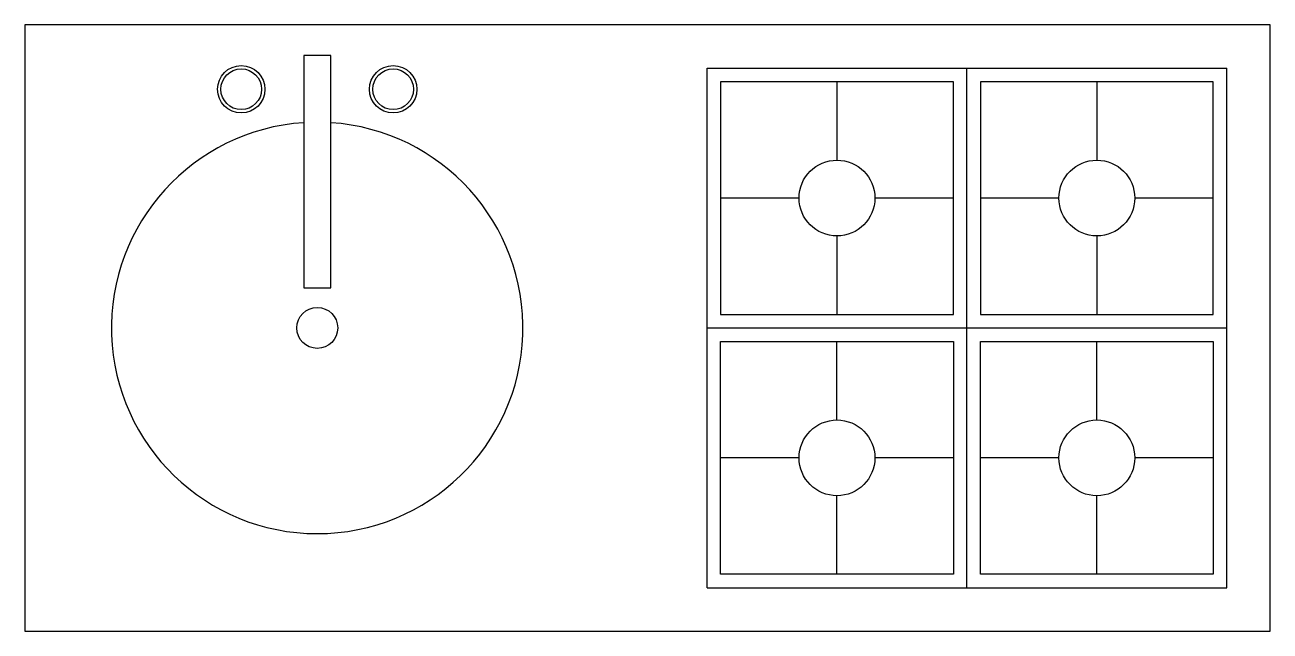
# Model space of a CAD drawing. Extents: x 8.71 to 9.86, y 27.34 to 27.9.
import ezdxf

# ---------------------------------------------------------------- set-up
doc = ezdxf.new("R2010")
doc.units = 0
doc.header["$MEASUREMENT"] = 0
doc.layers.add('A-PEÇAS', color=2, linetype='CONTINUOUS')
doc.layers.add('ESC50', color=1, linetype='CONTINUOUS')

msp = doc.modelspace()

# ---------------------------------------------------------------- linework, layer by layer
at = {"layer": 'A-PEÇAS'}
for p, q in [((8.7079, 27.8999), (8.7079, 27.3399)), ((9.8579, 27.8999), (8.7079, 27.8999)), ((9.8579, 27.3399), (9.8579, 27.8999)), ((8.9654, 27.8715), (8.9654, 27.6571)), ((8.9904, 27.8715), (8.9654, 27.8715)), ((8.9904, 27.6571), (8.9904, 27.8715)), ((9.3379, 27.3799), (9.3379, 27.8599)), ((9.3379, 27.8599), (9.8179, 27.8599)), ((9.5779, 27.3799), (9.5779, 27.8599)), ((9.8179, 27.3799), (9.8179, 27.8599)), ((9.3504, 27.8473), (9.3504, 27.6324)), ((9.5654, 27.8473), (9.3504, 27.8473)), ((9.5654, 27.6324), (9.5654, 27.8473)), ((9.5904, 27.8473), (9.5904, 27.6324)), ((9.8054, 27.8473), (9.5904, 27.8473)), ((9.8054, 27.6324), (9.8054, 27.8473)), ((8.9654, 27.6571), (8.9904, 27.6571)), ((9.3504, 27.6324), (9.5654, 27.6324)), ((9.5904, 27.6324), (9.8054, 27.6324)), ((9.3379, 27.6199), (9.8179, 27.6199)), ((9.3504, 27.3924), (9.3504, 27.6073)), ((9.3504, 27.6073), (9.5654, 27.6073)), ((9.5654, 27.6073), (9.5654, 27.3924)), ((9.5904, 27.6073), (9.8054, 27.6073)), ((9.5904, 27.3924), (9.5904, 27.6073)), ((9.8054, 27.6073), (9.8054, 27.3924)), ((9.5654, 27.3924), (9.3504, 27.3924)), ((9.8054, 27.3924), (9.5904, 27.3924)), ((9.3379, 27.3799), (9.8179, 27.3799)), ((9.3379, 27.3799), (9.8179, 27.3799)), ((8.7079, 27.3399), (9.8579, 27.3399))]:
    msp.add_line(p, q, dxfattribs=at)
for centre, radius in [((8.9077, 27.8404), 0.0219), ((8.9077, 27.8404), 0.0188), ((9.048, 27.8404), 0.0219), ((9.048, 27.8404), 0.0188), ((8.9779, 27.6199), 0.0189)]:
    msp.add_circle(centre, radius, dxfattribs=at)
msp.add_arc((8.9779, 27.6199), 0.19, 93.7722, 86.2278, dxfattribs=at)
at = {"layer": 'ESC50'}
for p, q in [((9.4579, 27.8473), (9.4579, 27.7749)), ((9.6979, 27.8473), (9.6979, 27.7749)), ((9.4229, 27.7399), (9.3504, 27.7399)), ((9.5654, 27.7399), (9.4929, 27.7399)), ((9.6629, 27.7399), (9.5904, 27.7399)), ((9.8054, 27.7399), (9.7329, 27.7399)), ((9.4579, 27.7049), (9.4579, 27.6324)), ((9.6979, 27.7049), (9.6979, 27.6324)), ((9.4579, 27.5349), (9.4579, 27.6073)), ((9.6979, 27.5349), (9.6979, 27.6073)), ((9.4229, 27.4999), (9.3504, 27.4999)), ((9.5654, 27.4999), (9.4929, 27.4999)), ((9.6629, 27.4999), (9.5904, 27.4999)), ((9.8054, 27.4999), (9.7329, 27.4999)), ((9.4579, 27.3924), (9.4579, 27.4649)), ((9.6979, 27.3924), (9.6979, 27.4649))]:
    msp.add_line(p, q, dxfattribs=at)
for centre in [(9.4579, 27.7399), (9.6979, 27.7399), (9.4579, 27.4999), (9.6979, 27.4999)]:
    msp.add_circle(centre, 0.035, dxfattribs=at)

doc.saveas('drawing.dxf')
